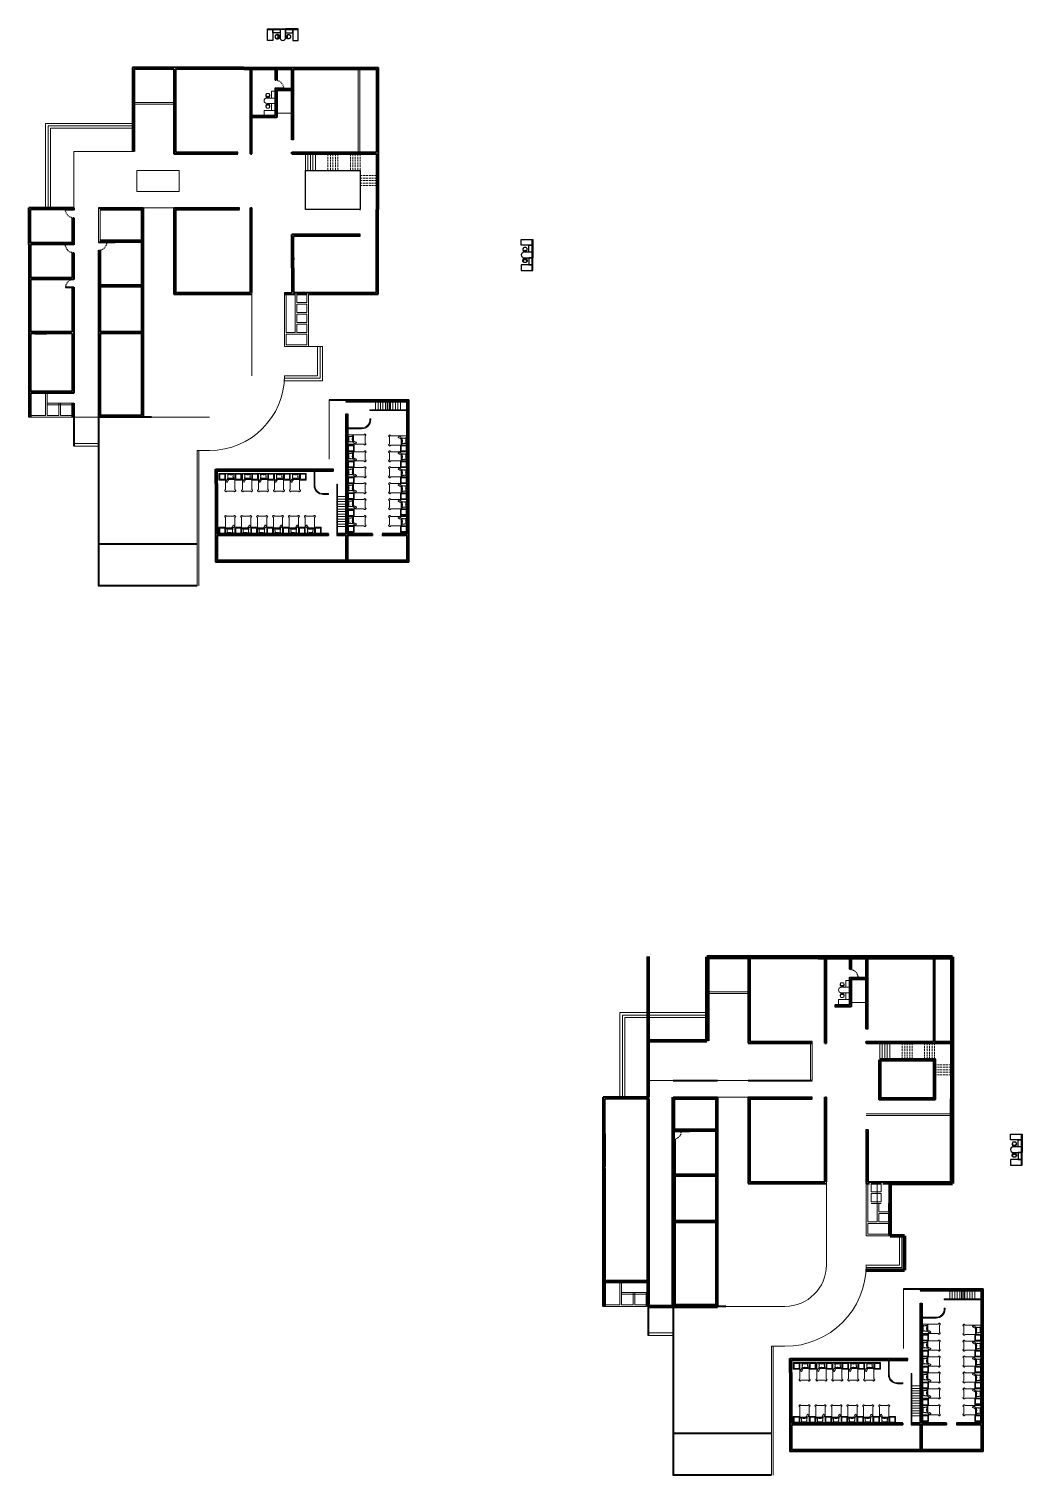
# Model space of a CAD drawing. Header units: metres. Extents: x -846 to 2173, y -239 to 2157.
# Drawn here: x 99.7 to 219.3, y -89 to 85.1 of the extents above; entities that cross this region are included whole.
import ezdxf

# ---------------------------------------------------------------- set-up
doc = ezdxf.new("R2010")
doc.units = ezdxf.units.M
doc.header["$MEASUREMENT"] = 0
doc.linetypes.add('ACAD_ISO02W100', pattern=[15, 12, -3])
for name, color, linetype, lineweight in [('furniture', 220, 'Continuous', 13), ('interiors', 133, 'Continuous', 13), ('JO_ DOOR LINE', 50, 'Continuous', 18), ('JO_SECTION LINE', 7, 'Continuous', 40), ('outline', 190, 'Continuous', 140), ('section line', 104, 'Continuous', 40)]:
    doc.layers.add(name, color=color, linetype=linetype, lineweight=lineweight)

# ---------------------------------------------------------------- blocks, each defined once
blk = doc.blocks.new('door 100cm')
at = {"linetype": 'ByBlock', "lineweight": -3}
blk.add_line((4285, 6341), (4290, 6341), dxfattribs=at)
at = {"layer": 'JO_ DOOR LINE', "lineweight": -3}
for p, q in [((4285, 6341), (4285, 6441)), ((4290, 6341), (4290, 6441))]:
    blk.add_line(p, q, dxfattribs=at)
at = {"layer": 'JO_ DOOR LINE', "linetype": 'ACAD_ISO02W100', "lineweight": -3}
blk.add_arc((4285, 6341), 100, 0, 90, dxfattribs=at)
blk = doc.blocks.new('A$C89509515')
at = {"layer": 'JO_SECTION LINE', "lineweight": -2}
blk.add_blockref('door 100cm', (-4285, -6341), dxfattribs=at)
blk = doc.blocks.new('sidetable')
at = {"layer": 'furniture'}
for points in [[(-37.82, -86.5), (-37.02, -86.5), (-37.02, -87.3), (-37.82, -87.3)], [(-37.72, -86.6), (-37.12, -86.6), (-37.12, -87.2), (-37.72, -87.2)]]:
    blk.add_lwpolyline(points, close=True, dxfattribs=at)
blk = doc.blocks.new('single bed')
at = {"layer": 'furniture'}
for p, q in [((3736.55, 1456.28), (3737.32, 1456.28)), ((3736.59, 1456.2), (3737.32, 1456.2))]:
    blk.add_line(p, q, dxfattribs=at)
for points in [[(3736.68, 1456.28), (3736.55, 1456.28), (3736.49, 1456.24), (3736.47, 1456.23), (3736.45, 1456.21), (3736.43, 1456.2), (3736.41, 1456.19), (3736.39, 1456.17), (3736.36, 1456.15), (3736.33, 1456.12), (3736.31, 1456.09), (3736.29, 1456.07), (3736.25, 1456.03), (3736.23, 1456.02), (3736.22, 1456.01), (3736.2, 1455.99), (3736.2, 1455.99), (3736.19, 1455.98), (3736.21, 1455.97), (3736.24, 1455.95), (3736.3, 1455.91), (3736.35, 1455.88), (3736.37, 1455.86), (3736.4, 1455.85), (3736.4, 1455.85), (3736.42, 1455.87), (3736.43, 1455.93), (3736.48, 1456.01), (3736.5, 1456.06), (3736.53, 1456.12), (3736.59, 1456.19), (3736.62, 1456.23), (3736.64, 1456.25), (3736.66, 1456.27), (3736.68, 1456.28)], [(3737.32, 1456.92), (3736.2, 1456.92), (3736.2, 1454.93)], [(3737.29, 1456.86), (3736.23, 1456.86)], [(3736.82, 1456.36), (3736.8, 1456.35), (3736.76, 1456.35), (3736.73, 1456.34), (3736.7, 1456.34), (3736.66, 1456.33), (3736.61, 1456.33), (3736.56, 1456.33), (3736.51, 1456.33), (3736.48, 1456.33), (3736.45, 1456.32), (3736.44, 1456.33), (3736.46, 1456.36), (3736.46, 1456.38), (3736.47, 1456.43), (3736.48, 1456.47), (3736.48, 1456.5), (3736.48, 1456.55), (3736.49, 1456.58), (3736.49, 1456.6), (3736.49, 1456.61)], [(3736.8, 1456.76), (3736.68, 1456.77), (3736.57, 1456.78), (3736.46, 1456.78), (3736.46, 1456.75), (3736.47, 1456.71), (3736.48, 1456.66), (3736.49, 1456.63), (3736.5, 1456.6), (3736.51, 1456.59), (3736.51, 1456.57)], [(3737.1, 1456.62), (3737.12, 1456.57), (3737.12, 1456.55), (3737.12, 1456.54), (3737.13, 1456.5), (3737.13, 1456.46), (3737.14, 1456.42), (3737.15, 1456.37), (3737.14, 1456.35), (3737.14, 1456.33), (3737.1, 1456.34), (3737.05, 1456.34), (3737.01, 1456.34), (3736.91, 1456.34), (3736.89, 1456.35), (3736.86, 1456.35), (3736.84, 1456.35), (3736.81, 1456.35), (3736.77, 1456.36), (3736.74, 1456.36), (3736.72, 1456.36)], [(3736.75, 1456.75), (3736.82, 1456.76), (3736.86, 1456.76), (3736.9, 1456.76), (3736.94, 1456.76), (3737.02, 1456.77), (3737.05, 1456.77), (3737.08, 1456.78), (3737.11, 1456.78), (3737.15, 1456.78), (3737.13, 1456.74), (3737.11, 1456.67), (3737.1, 1456.6), (3737.09, 1456.58), (3737.08, 1456.56)], [(3737.32, 1454.93), (3737.32, 1456.92)], [(3736.2, 1454.93), (3736.17, 1454.92), (3736.15, 1454.92), (3736.12, 1454.9), (3736.1, 1454.84), (3736.09, 1454.8), (3736.15, 1454.75), (3736.19, 1454.73), (3736.2, 1454.72), (3736.24, 1454.7), (3736.28, 1454.74), (3736.3, 1454.79), (3736.31, 1454.79)], [(3736.31, 1454.79), (3737.21, 1454.79)], [(3737.32, 1454.93), (3737.35, 1454.92), (3737.37, 1454.92), (3737.4, 1454.9), (3737.42, 1454.84), (3737.43, 1454.8), (3737.37, 1454.75), (3737.33, 1454.73), (3737.32, 1454.72), (3737.28, 1454.7), (3737.24, 1454.74), (3737.22, 1454.79), (3737.21, 1454.79)]]:
    blk.add_lwpolyline(points, dxfattribs=at)
for centre, start, end in [((3736.23, 1456.89), 180, 270), ((3737.29, 1456.89), 270, 0)]:
    blk.add_arc(centre, 0.032, start, end, dxfattribs=at)
blk = doc.blocks.new('bed with table(single)')
at = {"layer": 'interiors'}
blk.add_blockref('sidetable', (116.08, 109.52), dxfattribs=at)
at = {"layer": 'section line', "rotation": 90}
blk.add_blockref('single bed', (1535.18, -3715.1), dxfattribs=at)
blk = doc.blocks.new('CH3')
for p, q in [((-259, 349), (-259, 141)), ((-218, 349), (-259, 349)), ((-218, 142), (-218, 349)), ((-218, 89), (-218, 163)), ((259, 350), (218, 350)), ((218, 350), (218, 142)), ((218, 87), (218, 162)), ((259, 142), (259, 350))]:
    blk.add_line(p, q)
at = {"linetype": 'Continuous'}
for p, q in [((-218, 141), (-259, 141)), ((259, 142), (218, 142))]:
    blk.add_line(p, q, dxfattribs=at)
for centre, radius, start, end in [((-163, 416), 55.3, 99.89884, 279.75221), ((-111, 115), 111, 193.25658, 265.9234), ((-166, 436), 35.2, 94.91276, 274.91276), ((0, -348), 836, 78.08993, 101.91007), ((-4, -349), 766, 78.01124, 101.98876), ((18, -535), 913, 91.15667, 100.87136), ((0, 1666), 1666, 265.9234, 274.0766), ((-18, -535), 913, 79.12864, 88.84333), ((111, 115), 111, 274.0766, 345.83344), ((163, 416), 55.3, 260.24779, 80.10116), ((159, 437), 36.2, 265.08724, 70.32125)]:
    blk.add_arc(centre, radius, start, end, dxfattribs=at)
for centre, start, end in [((-181, 309), 90.72261, 132.8382), ((180, 309), 47.1618, 87.57171)]:
    blk.add_arc(centre, 54.9, start, end)
blk = doc.blocks.new('A$C37232429')
for p, q in [((1650, 1400), (1650, 1450)), ((1650, 1450), (2350, 1450)), ((1650, 1400), (1650, 350)), ((2350, 1400), (1650, 1400)), ((2350, 1400), (1650, 1400)), ((2350, 1450), (2350, 1400)), ((2350, 350), (2350, 1400))]:
    blk.add_line(p, q)
for points in [[(1600, 1450), (1600, 1400), (50, 1400), (50, 1450)], [(750, 0), (50, 0), (50, 1400), (750, 1400)], [(750, 950), (750, 1400), (1650, 1400), (1650, 950)], [(1650, 1400), (1600, 1400), (1600, 1450), (1650, 1450)], [(2350, 1400), (2400, 1400), (2400, 1450), (2350, 1450)], [(3250, 950), (3250, 1400), (2350, 1400), (2350, 950)], [(2400, 1450), (2400, 1400), (3950, 1400), (3950, 1450)], [(3250, 0), (3950, 0), (3950, 1400), (3250, 1400)]]:
    blk.add_lwpolyline(points, close=True)
blk.add_arc((2000, 350), 350, 180, 0)
at = {"rotation": 270}
blk.add_blockref('CH3', (1050, 475), dxfattribs=at)
at = {"extrusion": (0, 0, -1), "zscale": -1, "rotation": 270}
blk.add_blockref('CH3', (-2950, 475), dxfattribs=at)

msp = doc.modelspace()

# ---------------------------------------------------------------- linework, layer by layer
for p, q in [((130.46, 53.34), (131.36, 53.34)), ((136.76, 30.28), (136.86, 30.28)), ((135.76, 24.28), (135.76, 24.08)), ((141.05, 24.28), (141.05, 24.08)), ((142.25, 24.28), (142.25, 24.08)), ((205.91, -76.8), (206.01, -76.8)), ((204.91, -82.8), (204.91, -83)), ((210.19, -82.8), (210.19, -83)), ((211.39, -82.8), (211.39, -83))]:
    msp.add_line(p, q)
for points in [[(133, 68.04), (139.6, 68.04), (139.6, 63.34), (133, 63.34)], [(202.14, -39.04), (208.74, -39.04), (208.74, -43.74), (202.14, -43.75)]]:
    msp.add_lwpolyline(points, close=True)
at = {"layer": 'furniture'}
for p, q in [((129.32, 76.77), (128.34, 76.77)), ((129.32, 77.61), (129.36, 77.61)), ((129.32, 76.12), (129.32, 76.77)), ((129.32, 76.77), (129.36, 76.77)), ((129.32, 76.12), (129.32, 76.77)), ((129.36, 76.77), (129.36, 76.12)), ((128.34, 76.12), (129.32, 76.12)), ((129.36, 76.12), (129.32, 76.12)), ((198.46, -29.47), (198.51, -29.47)), ((198.46, -30.31), (197.49, -30.31)), ((197.49, -30.96), (198.46, -30.96)), ((198.46, -30.96), (198.46, -30.31)), ((198.46, -30.31), (198.51, -30.31)), ((198.46, -30.96), (198.46, -30.31)), ((198.51, -30.96), (198.46, -30.96)), ((198.51, -30.31), (198.51, -30.96))]:
    msp.add_line(p, q, dxfattribs=at)
for points in [[(128.9, 77.61), (129.32, 77.61), (129.32, 76.77), (128.9, 76.77)], [(129.32, 76.77), (129.32, 76.82), (129.36, 76.82), (129.36, 76.77)], [(128.02, 75.29), (128.02, 74.64), (129.32, 74.64), (129.32, 75.29)], [(128.9, 75.29), (129.32, 75.29), (129.32, 76.12), (128.9, 76.12)], [(129.32, 76.12), (129.32, 76.08), (129.36, 76.08), (129.36, 76.12)], [(129.36, 76.08), (129.32, 76.08), (129.32, 74.64), (129.36, 74.64)], [(198.04, -29.47), (198.46, -29.47), (198.46, -30.31), (198.04, -30.31)], [(198.04, -31.79), (198.46, -31.79), (198.46, -30.96), (198.04, -30.96)], [(198.46, -30.31), (198.46, -30.26), (198.51, -30.26), (198.51, -30.31)], [(198.46, -30.96), (198.46, -31.01), (198.51, -31.01), (198.51, -30.96)], [(198.51, -31.01), (198.46, -31.01), (198.46, -32.44), (198.51, -32.44)], [(197.16, -31.79), (197.16, -32.44), (198.46, -32.44), (198.46, -31.79)]]:
    msp.add_lwpolyline(points, close=True, dxfattribs=at)
for points in [[(129.36, 77.61), (129.36, 76.82), (129.32, 76.82), (129.32, 77.61)], [(198.51, -29.47), (198.51, -30.26), (198.46, -30.26), (198.46, -29.47)]]:
    msp.add_lwpolyline(points, dxfattribs=at)
for centre in [(128.34, 76.45), (197.49, -30.63)]:
    msp.add_arc(centre, 0.325, 90, 270, dxfattribs=at)
at = {"layer": 'interiors'}
for p, q in [((112.36, 80.24), (112.36, 76.24)), ((139.36, 80.24), (139.36, 72.44)), ((139.56, 80.24), (139.56, 72.44)), ((112.36, 76.24), (117.16, 76.24)), ((112.36, 76.04), (117.16, 76.04)), ((129.56, 74.94), (131.36, 74.94)), ((101.71, 73.73), (112.16, 73.73)), ((102.01, 73.43), (112.16, 73.43)), ((102.31, 73.13), (112.16, 73.13)), ((139.36, 72.44), (139.36, 70.44)), ((139.56, 72.44), (139.56, 70.44)), ((112.16, 70.34), (105.1, 70.34)), ((105.1, 63.54), (105.1, 70.34)), ((112.16, 70.86), (112.36, 70.86)), ((112.16, 70.66), (112.36, 70.66)), ((112.16, 70.54), (112.36, 70.54)), ((112.16, 70.34), (112.36, 70.34)), ((133, 70.04), (133, 68.04)), ((133.3, 70.04), (133.3, 68.04)), ((133.6, 70.04), (133.6, 68.04)), ((133.9, 70.04), (133.9, 68.04)), ((134.2, 70.04), (134.2, 68.04)), ((139.36, 70.44), (139.36, 70.24)), ((139.56, 70.44), (139.56, 70.24)), ((117.78, 68.04), (112.69, 68.04)), ((133, 68.04), (139.6, 68.04)), ((117.78, 65.54), (112.92, 65.54)), ((105.1, 63.54), (101.71, 63.54)), ((112.66, 63.54), (108.1, 63.54)), ((108.1, 59.44), (108.1, 63.54)), ((108.3, 59.44), (108.3, 63.34)), ((117.16, 63.54), (113.46, 63.54)), ((139.6, 63.54), (139.6, 63.34)), ((139.6, 60.14), (139.6, 60.34)), ((126.56, 53.34), (126.56, 53.14)), ((126.56, 53.14), (126.56, 43.34)), ((130.46, 53.34), (130.46, 53.14)), ((130.46, 53.14), (130.46, 46.84)), ((130.66, 53.14), (130.66, 48.54)), ((131.76, 48.54), (131.76, 53.14)), ((131.96, 52.14), (131.96, 53.14)), ((133.16, 53.14), (133.16, 52.14)), ((133.36, 53.14), (133.36, 46.84)), ((133.16, 52.14), (131.96, 52.14)), ((133.16, 51.94), (131.96, 51.94)), ((131.96, 50.94), (131.96, 51.94)), ((133.16, 50.94), (131.96, 50.94)), ((133.16, 50.74), (131.96, 50.74)), ((131.96, 49.74), (131.96, 50.74)), ((133.16, 51.94), (133.16, 50.94)), ((133.16, 50.74), (133.16, 49.74)), ((133.16, 49.74), (131.96, 49.74)), ((133.16, 49.54), (131.96, 49.54)), ((131.96, 48.54), (131.96, 49.54)), ((133.16, 49.54), (133.16, 48.54)), ((104.9, 48.44), (104.9, 42.44)), ((131.76, 48.54), (130.66, 48.54)), ((133.16, 48.34), (130.66, 48.34)), ((130.66, 48.34), (130.66, 47.04)), ((133.16, 47.04), (130.66, 47.04)), ((133.16, 48.54), (131.96, 48.54)), ((133.16, 48.34), (133.16, 47.04)), ((135.06, 46.84), (130.46, 46.84)), ((134.46, 46.84), (134.46, 43.33)), ((134.76, 46.84), (134.76, 43.03)), ((135.06, 46.84), (135.06, 42.73)), ((135.06, 42.73), (130.44, 42.74)), ((134.46, 43.33), (130.46, 43.34)), ((134.76, 43.03), (130.46, 43.04)), ((131.56, 43.34), (131.56, 43.34)), ((101.7, 38.54), (101.7, 41.24)), ((101.9, 38.54), (101.9, 41.24)), ((135.86, 40.45), (135.86, 33.28)), ((135.86, 40.45), (137.86, 40.45)), ((137.86, 40.45), (137.86, 40.25)), ((145.23, 40.25), (145.23, 39.25)), ((108.1, 38.34), (99.7, 38.34)), ((101.7, 38.54), (99.9, 38.54)), ((99.9, 38.54), (101.4, 38.54)), ((99.9, 38.54), (101.7, 38.54)), ((104.9, 40.04), (101.9, 40.04)), ((104.9, 39.84), (101.9, 39.84)), ((103.3, 38.54), (101.9, 38.54)), ((103.2, 40.04), (104.9, 40.04)), ((103.3, 38.54), (103.3, 40.04)), ((103.5, 38.54), (103.5, 40.04)), ((104.9, 38.54), (103.5, 38.54)), ((105.1, 40.04), (104.9, 40.04)), ((104.9, 38.34), (104.9, 38.76)), ((108.1, 38.46), (108.1, 35.46)), ((114.46, 38.34), (121.46, 38.34)), ((137.86, 38.75), (138.06, 38.75)), ((145.23, 39.25), (140.76, 39.25)), ((140.76, 39.15), (140.76, 39.25)), ((145.23, 39.15), (140.76, 39.15)), ((140.86, 39.15), (140.76, 39.15)), ((138.06, 37.05), (139.76, 37.05)), ((138.06, 37.05), (139.76, 37.05)), ((138.06, 36.35), (138.06, 36.95)), ((138.06, 36.95), (139.76, 36.95)), ((140.76, 38.05), (140.76, 38.15)), ((140.76, 38.15), (140.86, 38.15)), ((140.86, 38.05), (140.86, 38.15)), ((108.1, 35.16), (105.1, 35.16)), ((108.1, 34.86), (105.1, 34.86)), ((121.46, 34.34), (119.96, 34.34)), ((119.96, 34.34), (119.96, 18.04)), ((120.16, 34.34), (120.16, 18.04)), ((134.03, 31.88), (134.03, 30.14)), ((134.13, 31.88), (134.13, 30.14)), ((134.13, 31.88), (134.13, 30.14)), ((136.36, 32.08), (136.36, 31.88)), ((136.76, 28.78), (136.76, 30.28)), ((136.86, 28.78), (136.86, 30.28)), ((135.13, 29.14), (135.76, 29.14)), ((135.76, 29.14), (135.13, 29.14)), ((135.13, 29.04), (135.76, 29.04)), ((135.76, 29.04), (135.76, 29.14)), ((136.76, 24.08), (136.76, 28.78)), ((136.86, 24.28), (136.86, 28.78)), ((181.51, -26.84), (181.51, -30.84)), ((181.51, -30.84), (186.31, -30.84)), ((181.51, -31.04), (186.31, -31.04)), ((196.71, -32.44), (196.71, -32.64)), ((198.71, -32.14), (200.51, -32.14)), ((170.85, -33.35), (181.31, -33.35)), ((171.15, -33.65), (181.31, -33.65)), ((171.45, -33.95), (181.31, -33.95)), ((181.31, -36.22), (181.51, -36.22)), ((181.31, -36.42), (181.51, -36.42)), ((181.31, -36.54), (181.51, -36.54)), ((181.31, -36.74), (174.25, -36.74)), ((174.25, -43.54), (174.25, -36.74)), ((181.31, -36.74), (181.51, -36.74)), ((193.81, -37.04), (193.81, -41.54)), ((194.01, -37.04), (194.01, -41.54)), ((202.14, -37.04), (202.14, -39.04)), ((202.44, -37.04), (202.44, -39.04)), ((202.74, -37.04), (202.74, -39.04)), ((203.04, -37.04), (203.04, -39.04)), ((203.34, -37.04), (203.34, -39.04)), ((202.14, -39.04), (208.74, -39.04)), ((186.31, -41.54), (174.25, -41.54)), ((174.25, -43.54), (170.85, -43.54)), ((177.25, -47.64), (177.25, -43.54)), ((177.45, -47.64), (177.45, -43.74)), ((186.31, -43.54), (182.61, -43.54)), ((194.01, -43.54), (194.01, -43.74)), ((208.74, -43.54), (208.74, -43.74)), ((208.74, -43.54), (208.74, -43.74)), ((200.51, -45.54), (210.91, -45.54)), ((200.51, -45.74), (210.91, -45.74)), ((200.51, -47.44), (200.71, -47.44)), ((195.71, -53.74), (195.71, -53.94)), ((195.71, -53.94), (195.71, -63.74)), ((200.51, -53.94), (200.51, -60.24)), ((200.71, -53.94), (200.71, -58.54)), ((201.11, -54.94), (201.11, -53.94)), ((201.81, -58.54), (201.81, -53.94)), ((202.31, -53.94), (202.31, -54.94)), ((203.41, -53.94), (203.41, -60.24)), ((202.31, -54.94), (201.11, -54.94)), ((202.31, -55.14), (201.11, -55.14)), ((201.11, -56.14), (201.11, -55.14)), ((202.31, -55.14), (202.31, -56.14)), ((202.31, -56.14), (201.11, -56.14)), ((202.31, -56.34), (201.11, -56.34)), ((202.01, -57.34), (202.01, -56.34)), ((203.21, -57.34), (202.01, -57.34)), ((203.21, -56.34), (203.21, -57.34)), ((201.81, -58.54), (200.71, -58.54)), ((203.21, -58.74), (200.71, -58.74)), ((200.71, -58.74), (200.71, -60.04)), ((203.21, -57.54), (202.01, -57.54)), ((202.01, -58.54), (202.01, -57.54)), ((203.21, -58.54), (202.01, -58.54)), ((203.21, -57.54), (203.21, -58.54)), ((203.21, -58.74), (203.21, -60.04)), ((205.11, -60.24), (200.51, -60.24)), ((203.21, -60.04), (200.71, -60.04)), ((204.51, -60.24), (204.51, -63.75)), ((204.81, -60.24), (204.81, -64.05)), ((205.11, -60.24), (205.11, -64.35)), ((205.11, -64.35), (200.49, -64.35)), ((204.81, -64.05), (200.5, -64.05)), ((204.51, -63.75), (200.51, -63.75)), ((201.61, -63.75), (201.61, -63.75)), ((170.85, -68.54), (170.85, -65.84)), ((171.05, -68.54), (171.05, -65.84)), ((174.05, -67.04), (171.05, -67.04)), ((174.05, -67.24), (171.05, -67.24)), ((172.35, -67.04), (174.05, -67.04)), ((172.45, -68.54), (172.45, -67.04)), ((172.65, -68.54), (172.65, -67.04)), ((174.25, -67.04), (174.05, -67.04)), ((205.01, -66.63), (205.01, -73.8)), ((205.01, -66.63), (207.01, -66.63)), ((207.01, -66.63), (207.01, -66.83)), ((214.37, -67.83), (209.91, -67.83)), ((209.91, -67.93), (209.91, -67.83)), ((214.37, -66.83), (214.37, -67.83)), ((174.05, -68.74), (168.85, -68.74)), ((170.85, -68.54), (169.05, -68.54)), ((169.05, -68.54), (170.55, -68.54)), ((169.05, -68.54), (170.85, -68.54)), ((172.45, -68.54), (171.05, -68.54)), ((174.05, -68.54), (172.65, -68.54)), ((174.05, -68.74), (174.05, -68.32)), ((177.25, -68.74), (174.25, -68.74)), ((177.25, -68.62), (177.25, -71.62)), ((183.61, -68.74), (190.71, -68.74)), ((207.01, -68.33), (207.21, -68.33)), ((214.37, -67.93), (209.91, -67.93)), ((210.01, -67.93), (209.91, -67.93)), ((209.91, -69.04), (209.91, -68.93)), ((209.91, -68.93), (210.01, -68.93)), ((210.01, -69.04), (210.01, -68.93)), ((207.21, -70.04), (208.91, -70.04)), ((207.21, -70.04), (208.91, -70.04)), ((207.21, -70.74), (207.21, -70.14)), ((207.21, -70.14), (208.91, -70.14)), ((177.25, -71.92), (174.25, -71.92)), ((177.25, -72.22), (174.25, -72.22)), ((189.11, -73.54), (189.11, -89.04)), ((190.71, -73.54), (189.11, -73.54)), ((189.31, -73.54), (189.31, -89.04)), ((203.18, -75.2), (203.18, -76.94)), ((203.28, -75.2), (203.28, -76.94)), ((203.28, -75.2), (203.28, -76.94)), ((205.51, -75), (205.51, -75.2)), ((204.28, -77.94), (204.91, -77.94)), ((204.91, -77.94), (204.28, -77.94)), ((204.28, -78.04), (204.91, -78.04)), ((204.91, -78.04), (204.91, -77.94)), ((205.91, -78.3), (205.91, -76.8)), ((205.91, -83), (205.91, -78.3)), ((206.01, -78.3), (206.01, -76.8)), ((206.01, -82.8), (206.01, -78.3))]:
    msp.add_line(p, q, dxfattribs=at)
at = {"layer": 'interiors', "ltscale": 0.5}
for p, q in [((101.71, 73.73), (101.71, 63.54)), ((102.01, 73.43), (102.01, 63.54)), ((126.56, 74.64), (126.56, 74.44)), ((102.31, 73.13), (102.31, 63.54)), ((131.56, 71.74), (131.36, 71.74)), ((124.86, 70.24), (124.86, 70.04)), ((125.06, 63.54), (125.06, 63.34)), ((170.85, -33.35), (170.85, -43.54)), ((171.15, -33.65), (171.15, -43.54)), ((171.45, -33.95), (171.45, -43.54)), ((200.71, -35.34), (200.51, -35.34)), ((194.01, -36.84), (194.01, -37.04))]:
    msp.add_line(p, q, dxfattribs=at)
at = {"layer": 'interiors', "linetype": 'ACAD_ISO02W100', "ltscale": 0.02}
for p, q in [((135.7, 70.04), (135.7, 68.04)), ((136, 70.04), (136, 68.04)), ((136.3, 70.04), (136.3, 68.04)), ((136.6, 70.04), (136.6, 68.04)), ((136.9, 70.04), (136.9, 68.04)), ((138.4, 70.04), (138.4, 68.04)), ((138.7, 70.04), (138.7, 68.04)), ((139, 70.04), (139, 68.04)), ((139.3, 70.04), (139.3, 68.04)), ((139.6, 70.04), (139.6, 68.04)), ((139.6, 70.04), (139.6, 63.54)), ((139.6, 67.44), (141.56, 67.44)), ((139.6, 67.14), (141.56, 67.14)), ((139.6, 66.84), (141.56, 66.84)), ((139.6, 66.54), (141.56, 66.54)), ((139.6, 66.24), (141.56, 66.24)), ((204.84, -37.04), (204.84, -39.04)), ((205.14, -37.04), (205.14, -39.04)), ((205.44, -37.04), (205.44, -39.04)), ((205.74, -37.04), (205.74, -39.04)), ((206.04, -37.04), (206.04, -39.04)), ((207.54, -37.04), (207.54, -39.04)), ((207.84, -37.04), (207.84, -39.04)), ((208.14, -37.04), (208.14, -39.04)), ((208.44, -37.04), (208.44, -39.04)), ((208.74, -37.04), (208.74, -39.04)), ((208.74, -37.04), (208.74, -43.54)), ((208.74, -39.64), (210.71, -39.64)), ((208.74, -39.94), (210.71, -39.94)), ((208.74, -40.24), (210.71, -40.24)), ((208.74, -40.54), (210.71, -40.54)), ((208.74, -40.84), (210.71, -40.84))]:
    msp.add_line(p, q, dxfattribs=at)
at = {"layer": 'interiors', "linetype": 'ACAD_ISO02W100', "ltscale": 0.1}
for p, q in [((141.43, 39.25), (141.43, 40.25)), ((141.73, 39.25), (141.73, 40.25)), ((142.03, 39.25), (142.03, 40.25)), ((142.03, 39.25), (142.03, 40.25)), ((142.03, 39.25), (142.03, 40.25)), ((142.03, 39.25), (142.03, 40.25)), ((142.33, 39.25), (142.33, 40.25)), ((142.63, 39.25), (142.63, 40.25)), ((142.83, 39.25), (142.83, 40.25)), ((142.93, 39.25), (142.93, 40.25)), ((143.13, 39.25), (143.13, 40.25)), ((143.23, 39.25), (143.23, 40.25)), ((143.53, 39.25), (143.53, 40.25)), ((143.53, 39.25), (143.53, 40.25)), ((143.83, 39.25), (143.83, 40.25)), ((144.13, 39.25), (144.13, 40.25)), ((144.43, 39.25), (144.43, 40.25)), ((136.76, 28.78), (137.86, 28.78)), ((136.86, 28.48), (137.86, 28.48)), ((136.86, 28.18), (137.86, 28.18)), ((136.86, 27.88), (137.86, 27.88)), ((136.86, 27.58), (137.86, 27.58)), ((136.86, 27.58), (137.86, 27.58)), ((136.86, 27.58), (137.86, 27.58)), ((136.86, 27.58), (137.86, 27.58)), ((136.86, 27.28), (137.86, 27.28)), ((136.86, 26.98), (137.86, 26.98)), ((136.86, 26.68), (137.86, 26.68)), ((136.86, 26.38), (137.86, 26.38)), ((136.86, 26.08), (137.86, 26.08)), ((136.86, 26.08), (137.86, 26.08)), ((136.86, 25.78), (137.86, 25.78)), ((136.86, 25.48), (137.86, 25.48)), ((136.86, 25.18), (137.86, 25.18)), ((210.57, -67.83), (210.57, -66.83)), ((210.87, -67.83), (210.87, -66.83)), ((211.17, -67.83), (211.17, -66.83)), ((211.17, -67.83), (211.17, -66.83)), ((211.17, -67.83), (211.17, -66.83)), ((211.17, -67.83), (211.17, -66.83)), ((211.47, -67.83), (211.47, -66.83)), ((211.77, -67.83), (211.77, -66.83)), ((211.97, -67.83), (211.97, -66.83)), ((212.07, -67.83), (212.07, -66.83)), ((212.27, -67.83), (212.27, -66.83)), ((212.37, -67.83), (212.37, -66.83)), ((212.67, -67.83), (212.67, -66.83)), ((212.67, -67.83), (212.67, -66.83)), ((212.97, -67.83), (212.97, -66.83)), ((213.27, -67.83), (213.27, -66.83)), ((213.57, -67.83), (213.57, -66.83)), ((205.91, -78.3), (207.01, -78.3)), ((206.01, -78.6), (207.01, -78.6)), ((206.01, -78.9), (207.01, -78.9)), ((206.01, -79.2), (207.01, -79.2)), ((206.01, -79.5), (207.01, -79.5)), ((206.01, -79.5), (207.01, -79.5)), ((206.01, -79.5), (207.01, -79.5)), ((206.01, -79.5), (207.01, -79.5)), ((206.01, -79.8), (207.01, -79.8)), ((206.01, -80.1), (207.01, -80.1)), ((206.01, -80.4), (207.01, -80.4)), ((206.01, -80.7), (207.01, -80.7)), ((206.01, -81), (207.01, -81)), ((206.01, -81), (207.01, -81)), ((206.01, -81.3), (207.01, -81.3)), ((206.01, -81.6), (207.01, -81.6)), ((206.01, -81.9), (207.01, -81.9))]:
    msp.add_line(p, q, dxfattribs=at)
at = {"layer": 'interiors'}
msp.add_lwpolyline([(112.69, 68.04), (117.78, 68.04), (117.78, 65.54), (112.69, 65.54)], close=True, dxfattribs=at)
for centre, radius, start, end in [((121.46, 43.34), 9, 270, 0), ((121.46, 43.34), 9, 356.1726, 0), ((120.56, 43.34), 11, 359.9904, 0), ((139.76, 38.05), 1, 270, 0), ((139.76, 38.05), 1.1, 270, 0), ((135.13, 30.14), 1.1, 180, 270), ((135.13, 30.14), 1, 180, 270), ((190.71, -63.74), 5, 270, 0), ((190.71, -63.74), 9.8, 270, 0), ((190.61, -63.74), 11, 359.9904, 0), ((208.91, -69.04), 1, 270, 0), ((208.91, -69.04), 1.1, 270, 0), ((204.28, -76.94), 1.1, 180, 270), ((204.28, -76.94), 1, 180, 270)]:
    msp.add_arc(centre, radius, start, end, dxfattribs=at)
at = {"layer": 'outline'}
for p, q in [((174.25, -36.74), (174.25, -26.58)), ((181.31, -36.74), (181.31, -26.64)), ((181.31, -26.64), (210.71, -26.64)), ((210.71, -26.64), (210.91, -26.64)), ((210.91, -26.64), (210.91, -53.94)), ((174.25, -43.54), (174.25, -36.74)), ((174.25, -36.74), (181.31, -36.74)), ((174.25, -43.74), (174.25, -68.74)), ((177.25, -68.74), (177.25, -43.54)), ((210.91, -53.94), (203.41, -53.94)), ((203.41, -53.94), (203.41, -60.24)), ((203.41, -60.24), (205.11, -60.24)), ((205.11, -60.24), (205.11, -64.35)), ((205.11, -64.35), (200.49, -64.35)), ((174.25, -68.74), (177.25, -68.74)), ((177.25, -68.74), (182.61, -68.74))]:
    msp.add_line(p, q, dxfattribs=at)
msp.add_lwpolyline([(202.14, -39.04), (208.74, -39.04), (208.74, -43.74), (202.14, -43.74)], close=True, dxfattribs=at)
at = {"layer": 'section line'}
for p, q in [((117.16, 80.44), (112.16, 80.44)), ((112.16, 80.44), (112.16, 70.34)), ((117.16, 80.24), (112.36, 80.24)), ((112.36, 80.24), (112.36, 70.34)), ((125.56, 80.44), (117.16, 80.44)), ((117.16, 80.24), (117.16, 77.94)), ((117.16, 80.24), (117.16, 70.04)), ((125.56, 80.24), (117.36, 80.24)), ((117.36, 80.24), (117.36, 70.24)), ((125.36, 80.24), (118.36, 80.24)), ((125.56, 80.44), (131.56, 80.44)), ((125.56, 80.44), (129.56, 80.44)), ((125.56, 80.24), (129.36, 80.24)), ((125.56, 80.24), (129.36, 80.24)), ((126.36, 70.04), (126.36, 80.24)), ((126.56, 74.44), (126.56, 80.24)), ((129.34, 80.24), (131.36, 80.24)), ((129.36, 80.24), (129.36, 78.94)), ((129.56, 80.24), (129.56, 78.92)), ((129.56, 80.24), (129.56, 78.92)), ((131.36, 77.94), (131.36, 80.24)), ((131.56, 80.44), (141.76, 80.44)), ((131.56, 71.74), (131.56, 80.24)), ((131.56, 80.24), (141.56, 80.24)), ((141.56, 80.24), (141.56, 72.44)), ((141.76, 80.44), (141.76, 72.44)), ((117.16, 77.74), (117.16, 70.04)), ((117.36, 77.94), (117.36, 70.24)), ((117.36, 77.94), (117.36, 77.71)), ((129.36, 77.94), (129.36, 74.64)), ((129.36, 77.94), (131.36, 77.94)), ((129.56, 77.74), (129.56, 74.44)), ((129.56, 77.74), (131.36, 77.74)), ((131.36, 71.74), (131.36, 78.24)), ((129.36, 74.64), (126.56, 74.64)), ((126.56, 70.04), (126.56, 74.44)), ((129.56, 74.44), (126.56, 74.44)), ((141.56, 72.44), (141.56, 70.44)), ((141.76, 72.44), (141.76, 70.44)), ((117.16, 70.04), (123.86, 70.04)), ((117.36, 70.24), (124.86, 70.24)), ((117.36, 70.04), (124.86, 70.04)), ((126.36, 70.04), (126.56, 70.04)), ((131.36, 70.24), (141.56, 70.24)), ((131.36, 70.04), (131.36, 70.24)), ((131.36, 70.04), (131.36, 70.24)), ((131.36, 70.04), (141.56, 70.04)), ((141.56, 70.44), (141.56, 70.24)), ((141.56, 70.04), (141.56, 57.54)), ((141.76, 70.44), (141.76, 70.04)), ((141.76, 70.04), (141.76, 63.34)), ((105.1, 63.54), (99.7, 63.54)), ((99.7, 59.14), (99.7, 63.54)), ((105.1, 63.34), (99.9, 63.34)), ((99.9, 59.34), (99.9, 63.34)), ((105.1, 63.54), (105.1, 63.29)), ((108.1, 63.54), (113.46, 63.54)), ((108.3, 63.34), (113.46, 63.34)), ((113.26, 63.34), (113.26, 59.64)), ((113.46, 63.54), (113.46, 38.34)), ((117.16, 63.54), (125.06, 63.54)), ((117.16, 63.54), (117.16, 53.14)), ((117.36, 63.34), (125.06, 63.34)), ((117.36, 63.34), (117.36, 53.14)), ((126.36, 53.34), (126.36, 63.54)), ((126.36, 63.54), (126.56, 63.54)), ((126.56, 53.34), (126.56, 63.54)), ((139.56, 63.34), (139.6, 63.34)), ((141.56, 53.34), (141.56, 63.34)), ((141.76, 53.14), (141.76, 63.34)), ((104.9, 62.36), (104.9, 59.34)), ((105.1, 62.34), (105.1, 59.09)), ((105.1, 59.34), (99.9, 59.34)), ((108.1, 59.44), (110.1, 59.44)), ((111.3, 59.64), (108.3, 59.64)), ((113.46, 59.44), (108.3, 59.44)), ((113.46, 59.64), (109.5, 59.64)), ((113.46, 59.64), (109.6, 59.64)), ((113.46, 59.64), (109.8, 59.64)), ((111.7, 59.44), (110.4, 59.44)), ((113.26, 59.44), (113.26, 38.54)), ((117.16, 59.44), (117.16, 53.14)), ((139.6, 60.34), (131.36, 60.34)), ((131.36, 56.34), (131.36, 60.34)), ((131.56, 56.34), (131.56, 60.14)), ((139.6, 60.14), (131.56, 60.14)), ((99.7, 59.14), (99.7, 54.14)), ((105.1, 59.14), (99.9, 59.14)), ((103.4, 59.14), (99.9, 59.14)), ((99.9, 59.14), (99.9, 55.14)), ((104.9, 58.16), (104.9, 55.14)), ((105.1, 58.14), (105.1, 54.94)), ((108.1, 58.44), (108.1, 54.64)), ((108.3, 58.46), (108.3, 54.64)), ((108.3, 58.46), (108.3, 54.64)), ((131.36, 57.54), (131.36, 57.34)), ((131.56, 57.54), (131.56, 57.34)), ((131.36, 56.34), (131.36, 53.34)), ((131.56, 56.34), (131.56, 53.34)), ((99.7, 54.14), (99.7, 38.34)), ((104.9, 55.14), (99.9, 55.14)), ((104.9, 55.14), (99.9, 55.14)), ((105.1, 54.94), (99.9, 54.94)), ((99.9, 54.94), (99.9, 48.64)), ((104.9, 53.99), (104.9, 48.64)), ((105.1, 53.99), (105.1, 41.24)), ((108.1, 54.64), (108.1, 38.46)), ((108.1, 54.64), (108.1, 38.46)), ((108.3, 54.64), (108.3, 48.64)), ((108.3, 54.29), (113.46, 54.29)), ((108.3, 54.09), (113.46, 54.09)), ((117.16, 53.14), (126.56, 53.14)), ((117.36, 53.34), (126.36, 53.34)), ((130.46, 53.14), (131.36, 53.14)), ((131.36, 53.14), (131.76, 53.14)), ((131.56, 53.34), (139.36, 53.34)), ((131.56, 53.34), (141.56, 53.34)), ((131.96, 53.14), (133.16, 53.14)), ((133.36, 53.14), (141.76, 53.14)), ((104.9, 48.64), (99.9, 48.64)), ((99.9, 48.44), (99.9, 41.44)), ((99.9, 48.44), (99.9, 41.44)), ((104.9, 48.44), (99.9, 48.44)), ((101.9, 48.44), (99.9, 48.44)), ((104.9, 48.44), (104.9, 41.44)), ((113.46, 48.64), (108.3, 48.64)), ((113.46, 48.44), (108.3, 48.44)), ((113.46, 48.44), (108.3, 48.44)), ((108.3, 48.44), (108.3, 38.54)), ((104.9, 41.44), (99.9, 41.44)), ((99.9, 41.24), (99.9, 38.34)), ((105.1, 41.24), (99.9, 41.24)), ((135.86, 40.45), (145.43, 40.45)), ((137.86, 40.25), (145.23, 40.25)), ((145.23, 24.28), (145.23, 40.25)), ((145.43, 20.88), (145.43, 40.45)), ((104.9, 40.04), (104.9, 38.34)), ((105.1, 40.04), (105.1, 34.86)), ((108.1, 38.46), (108.1, 18.04)), ((114.46, 38.34), (108.1, 38.34)), ((113.26, 38.54), (108.3, 38.54)), ((137.86, 38.75), (137.86, 31.08)), ((138.06, 38.75), (138.06, 24.28)), ((122.18, 32.08), (122.18, 20.88)), ((122.18, 30.38), (122.18, 32.08)), ((122.18, 32.08), (136.36, 32.08)), ((122.38, 30.38), (122.38, 31.88)), ((122.38, 31.88), (134.03, 31.88)), ((134.13, 31.88), (136.36, 31.88)), ((122.38, 30.38), (122.38, 24.28)), ((137.86, 31.08), (137.86, 24.28)), ((119.96, 23.04), (108.06, 23.04)), ((135.76, 24.28), (122.38, 24.28)), ((122.38, 24.08), (122.38, 21.08)), ((135.76, 24.08), (122.38, 24.08)), ((137.86, 24.28), (136.76, 24.28)), ((141.05, 24.08), (136.76, 24.08)), ((137.86, 24.08), (137.86, 21.08)), ((141.05, 24.28), (138.06, 24.28)), ((138.06, 24.08), (138.06, 21.08)), ((145.23, 24.28), (142.25, 24.28)), ((145.23, 24.08), (142.25, 24.08)), ((145.23, 21.08), (145.23, 24.08)), ((145.23, 21.08), (122.38, 21.08)), ((145.43, 20.88), (122.18, 20.88)), ((119.96, 18.04), (108.06, 18.04)), ((186.31, -26.64), (181.31, -26.64)), ((181.31, -26.64), (181.31, -36.74)), ((186.31, -26.84), (181.51, -26.84)), ((181.51, -26.84), (181.51, -36.74)), ((194.71, -26.64), (186.31, -26.64)), ((186.31, -26.84), (186.31, -29.14)), ((186.31, -26.84), (186.31, -37.04)), ((194.71, -26.84), (186.51, -26.84)), ((186.51, -26.84), (186.51, -36.84)), ((194.51, -26.84), (187.51, -26.84)), ((194.71, -26.64), (200.71, -26.64)), ((194.71, -26.64), (198.71, -26.64)), ((194.71, -26.84), (198.51, -26.84)), ((194.71, -26.84), (198.51, -26.84)), ((195.51, -37.04), (195.51, -26.84)), ((195.71, -32.64), (195.71, -26.84)), ((198.49, -26.84), (200.51, -26.84)), ((198.51, -26.84), (198.51, -28.14)), ((198.71, -26.84), (198.71, -28.16)), ((198.71, -26.84), (198.71, -28.16)), ((200.51, -29.14), (200.51, -26.84)), ((200.71, -26.64), (210.91, -26.64)), ((200.71, -35.34), (200.71, -26.84)), ((200.71, -26.84), (208.61, -26.84)), ((208.61, -26.84), (208.61, -36.84)), ((208.71, -26.84), (210.71, -26.84)), ((208.71, -26.84), (208.71, -34.64)), ((208.71, -26.84), (208.71, -36.84)), ((210.71, -26.84), (210.71, -34.64)), ((210.91, -26.64), (210.91, -34.64)), ((186.31, -29.34), (186.31, -37.04)), ((186.51, -29.14), (186.51, -36.84)), ((186.51, -29.14), (186.51, -29.38)), ((198.51, -29.14), (198.51, -32.44)), ((198.51, -29.14), (200.51, -29.14)), ((198.71, -29.34), (198.71, -32.64)), ((198.71, -29.34), (200.51, -29.34)), ((200.51, -35.34), (200.51, -28.84)), ((195.71, -37.04), (195.71, -32.64)), ((198.51, -32.44), (196.71, -32.44)), ((198.71, -32.64), (196.71, -32.64)), ((210.71, -34.64), (210.71, -36.64)), ((210.91, -34.64), (210.91, -36.64)), ((186.31, -37.04), (194.01, -37.04)), ((186.51, -36.84), (194.01, -36.84)), ((186.51, -37.04), (194.01, -37.04)), ((195.51, -37.04), (195.71, -37.04)), ((195.51, -37.04), (195.71, -37.04)), ((200.51, -36.84), (208.61, -36.84)), ((200.51, -37.04), (200.51, -36.84)), ((200.51, -37.04), (200.51, -36.84)), ((200.51, -37.04), (210.71, -37.04)), ((208.71, -36.84), (210.71, -36.84)), ((210.71, -36.64), (210.71, -36.84)), ((210.71, -37.04), (210.71, -49.54)), ((210.91, -36.64), (210.91, -37.04)), ((210.91, -37.04), (210.91, -43.74)), ((177.25, -41.54), (182.61, -41.54)), ((186.31, -41.54), (194.01, -41.54)), ((174.25, -43.54), (168.85, -43.54)), ((168.85, -68.74), (168.85, -43.54)), ((174.25, -43.74), (169.05, -43.74)), ((169.05, -65.84), (169.05, -43.74)), ((174.25, -43.54), (174.25, -43.79)), ((177.25, -43.54), (182.61, -43.54)), ((177.45, -43.74), (182.61, -43.74)), ((182.41, -43.74), (182.41, -47.44)), ((182.61, -43.54), (182.61, -68.74)), ((186.31, -43.54), (194.01, -43.54)), ((186.31, -43.54), (186.31, -53.94)), ((186.51, -43.74), (194.01, -43.74)), ((186.51, -43.74), (186.51, -53.74)), ((195.51, -43.54), (195.71, -43.54)), ((195.51, -43.54), (195.71, -43.54)), ((195.51, -53.74), (195.51, -43.54)), ((195.71, -53.74), (195.71, -43.54)), ((208.71, -43.74), (208.74, -43.74)), ((210.71, -53.74), (210.71, -43.74)), ((210.91, -53.94), (210.91, -43.74)), ((168.85, -47.94), (168.85, -52.94)), ((169.05, -47.94), (169.05, -51.94)), ((177.25, -47.64), (179.25, -47.64)), ((177.25, -48.64), (177.25, -52.44)), ((180.45, -47.44), (177.45, -47.44)), ((182.61, -47.64), (177.45, -47.64)), ((177.45, -48.62), (177.45, -52.44)), ((177.45, -48.62), (177.45, -52.44)), ((182.61, -47.44), (178.65, -47.44)), ((182.61, -47.44), (178.75, -47.44)), ((182.61, -47.44), (178.95, -47.44)), ((180.85, -47.64), (179.55, -47.64)), ((182.41, -47.64), (182.41, -68.54)), ((186.31, -47.64), (186.31, -53.94)), ((200.51, -47.44), (200.51, -53.94)), ((200.71, -47.44), (200.71, -53.74)), ((169.05, -52.14), (169.05, -65.64)), ((168.85, -52.94), (168.85, -68.74)), ((177.25, -52.44), (177.25, -68.62)), ((177.25, -52.44), (177.25, -68.62)), ((177.45, -52.44), (177.45, -58.44)), ((177.45, -52.79), (182.61, -52.79)), ((177.45, -52.99), (182.61, -52.99)), ((186.31, -53.94), (195.71, -53.94)), ((186.51, -53.74), (195.51, -53.74)), ((200.51, -53.94), (200.91, -53.94)), ((200.71, -53.74), (208.51, -53.74)), ((200.71, -53.74), (210.71, -53.74)), ((201.11, -53.94), (202.31, -53.94)), ((202.51, -53.94), (210.91, -53.94)), ((169.05, -58.64), (169.05, -65.64)), ((169.05, -58.64), (169.05, -65.64)), ((182.61, -58.44), (177.45, -58.44)), ((182.61, -58.64), (177.45, -58.64)), ((182.61, -58.64), (177.45, -58.64)), ((177.45, -58.64), (177.45, -68.54)), ((174.05, -65.64), (169.05, -65.64)), ((169.05, -65.84), (169.05, -68.74)), ((174.25, -65.84), (169.05, -65.84)), ((174.05, -67.04), (174.05, -68.74)), ((174.25, -67.04), (174.25, -72.22)), ((205.01, -66.63), (214.57, -66.63)), ((207.01, -66.83), (214.37, -66.83)), ((214.37, -82.8), (214.37, -66.83)), ((214.57, -86.2), (214.57, -66.63)), ((177.25, -68.62), (177.25, -89.04)), ((183.61, -68.74), (177.25, -68.74)), ((182.41, -68.54), (177.45, -68.54)), ((207.01, -68.33), (207.01, -76)), ((207.21, -68.33), (207.21, -82.8)), ((191.33, -75), (191.33, -86.2)), ((191.33, -76.7), (191.33, -75)), ((191.33, -75), (205.51, -75)), ((191.53, -76.7), (191.53, -75.2)), ((191.53, -75.2), (203.18, -75.2)), ((203.28, -75.2), (205.51, -75.2)), ((207.01, -76), (207.01, -82.8)), ((191.53, -76.7), (191.53, -82.8)), ((204.91, -82.8), (191.53, -82.8)), ((191.53, -83), (191.53, -86)), ((204.91, -83), (191.53, -83)), ((207.01, -82.8), (205.91, -82.8)), ((210.19, -83), (205.91, -83)), ((207.01, -83), (207.01, -86)), ((210.19, -82.8), (207.21, -82.8)), ((207.21, -83), (207.21, -86)), ((214.37, -82.8), (211.39, -82.8)), ((214.37, -83), (211.39, -83)), ((214.37, -86), (214.37, -83)), ((189.11, -84.04), (177.21, -84.04)), ((214.57, -86.2), (191.33, -86.2)), ((214.37, -86), (191.53, -86)), ((189.11, -89.04), (177.21, -89.04))]:
    msp.add_line(p, q, dxfattribs=at)
at = {"layer": 'section line', "ltscale": 0.5}
for q in [(101.8, 48.44), (101.5, 48.44)]:
    msp.add_line((100.4, 48.44), q, dxfattribs=at)

# ---------------------------------------------------------------- block references
at = {"xscale": 0.0009557563754140842, "yscale": 0.0009557563754140842, "zscale": 0.0009557563754140842}
msp.add_blockref('A$C37232429', (128.36, 83.71), dxfattribs=at)
at = {"xscale": 0.0009557563754140842, "yscale": 0.0009557563754140842, "zscale": 0.0009557563754140842, "rotation": 270}
for p in [(158.97, 59.79), (217.88, -47.94)]:
    msp.add_blockref('A$C37232429', p, dxfattribs=at)
for p in [(59.81, 11.97), (59.81, 10.05), (59.81, 8.13), (59.81, 6.22), (59.81, 4.18), (128.95, -95.11), (128.95, -97.03), (128.95, -98.95), (128.95, -100.87), (128.95, -102.9)]:
    msp.add_blockref('bed with table(single)', p)
for p, rotation in [((223.49, 57.2), 180), ((223.49, 55.29), 180), ((102.28, 109.84), 270), ((104.31, 109.84), 270), ((106.23, 109.84), 270), ((108.15, 109.84), 270), ((110.07, 109.84), 270), ((223.49, 53.37), 180), ((223.49, 51.45), 180), ((223.49, 49.53), 180), ((145.6, -53.97), 90), ((147.52, -53.97), 90), ((149.44, -53.97), 90), ((151.35, -53.97), 90), ((153.27, -53.97), 90), ((223.49, 47.5), 180), ((292.63, -49.88), 180), ((292.63, -51.8), 180), ((292.63, -53.71), 180), ((171.43, 2.76), 270), ((173.46, 2.76), 270), ((175.37, 2.76), 270), ((177.29, 2.76), 270), ((179.21, 2.76), 270), ((292.63, -55.63), 180), ((292.63, -57.55), 180), ((214.74, -161.05), 90), ((216.66, -161.05), 90), ((218.58, -161.05), 90), ((220.5, -161.05), 90), ((222.41, -161.05), 90), ((292.63, -59.58), 180)]:
    msp.add_blockref('bed with table(single)', p, dxfattribs=dict(rotation=rotation))
at = {"xscale": -1, "rotation": 270}
for p in [(111.88, -53.97), (181.02, -161.05)]:
    msp.add_blockref('bed with table(single)', p, dxfattribs=at)
at = {"layer": 'furniture', "xscale": 0.0009283734974549418, "yscale": 0.0009283734974549418, "zscale": 0.0009283734974549418, "rotation": 180}
for p in [(128.46, 77.33), (197.6, -29.75)]:
    msp.add_blockref('CH3', p, dxfattribs=at)
at = {"layer": 'furniture', "extrusion": (0, 0, -1), "xscale": 0.0009283734974549418, "yscale": 0.0009283734974549418, "zscale": -0.0009283734974549418}
for p in [(-128.46, 75.57), (-197.6, -31.52)]:
    msp.add_blockref('CH3', p, dxfattribs=at)
at = {"layer": 'interiors'}
for p, rotation in [((85.56, -55.72), 180), ((45.67, 62.11), 90), ((154.7, -162.8), 180), ((114.81, -44.97), 90)]:
    msp.add_blockref('sidetable', p, dxfattribs=dict(at, rotation=rotation))
for p in [(175.89, 111.79), (245.03, 4.7)]:
    msp.add_blockref('sidetable', p, dxfattribs=at)
at = {"layer": 'section line', "yscale": 0.01, "zscale": 0.01}
for p, xscale, rotation in [((129.36, 77.94), -0.01, 270), ((105.1, 63.34), -0.01, 90), ((108.1, 59.44), 0.01, 270), ((105.1, 59.14), -0.01, 90), ((105.1, 53.94), 0.01, 89.99999999999997), ((198.51, -29.14), -0.01, 270), ((177.25, -47.64), 0.01, 270)]:
    msp.add_blockref('A$C89509515', p, dxfattribs=dict(at, xscale=xscale, rotation=rotation))
at = {"layer": 'section line', "rotation": 90}
for p in [(1594.98, -3701.1), (1664.13, -3808.18)]:
    msp.add_blockref('single bed', p, dxfattribs=at)

doc.saveas('drawing.dxf')
